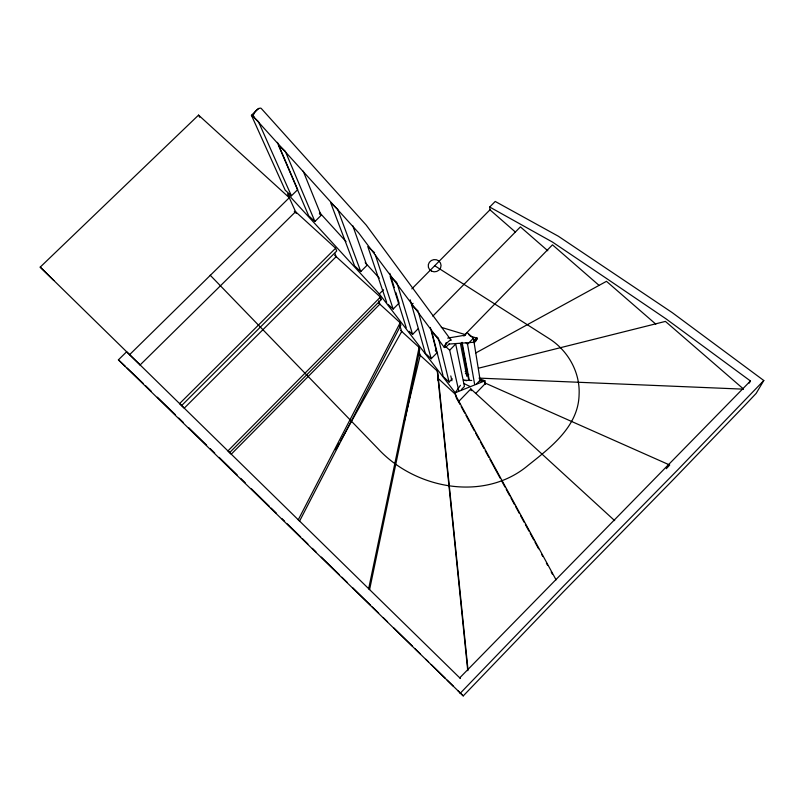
<?xml version="1.0" encoding="UTF-8"?>
<svg xmlns="http://www.w3.org/2000/svg" width="804" height="804" viewBox="0 0 804 804"><rect width="100%" height="100%" fill="white"/><g stroke="black" fill="none" stroke-linecap="round" stroke-linejoin="round"><path stroke-width="1.21" d="M419.105 347.388L368.664 588.699L369.599 589.603L419.738 349.509L419.105 347.388L400.553 330.374M404.121 422.17L420.19 355.318L418.924 351.067M253.441 116.56L358.574 232.768L444.26 347.348L446.23 342.866M474.29 342.866L477.355 338.273L470.199 336.102M444.572 346.222L446.431 342.645M400.171 322.766L298.274 519.786L299.59 521.072L400.905 325.057L400.171 322.766L378.674 303.088M335.68 449.697L339.358 443.135M340.574 440.944L401.729 331.459L399.859 325.71M749.238 383.116L750.444 380.975L666.134 318.927L606.849 278.697L552.529 242.094L489.706 207.03L495.224 201.452L558.288 236.195L672.164 312.575L763.8 380.513L756.142 393.407L744.524 405.698L672.948 479.968L562.911 592.287L463.245 695.902L118.409 359.85L126.64 351.77L140.378 365.207M460.411 385.307L455.235 392.774L456.642 398.774M445.738 344.444L447.426 342.494A5.005 1.116 -47.7 0 1 451.175 340.273L366.242 225.12L261.521 108.751A5.708 2.342 -48.5 0 0 255.441 111.414A5.708 2.342 -48.5 0 0 254.496 117.193M449.134 343.821L448.009 345.107A5.005 1.116 -47.7 0 1 444.26 347.348M666.295 468.702L669.712 465.024L484.45 382.764L485.314 383.548L475.797 393.397M763.8 380.513L677.832 469.777L563.785 585.845L460.089 693.42M461.335 389.618L464.431 386.433L455.707 344.042L449.677 350.232L458.752 390.824M458.38 401.799L470.842 388.915L614.668 520.64M476.38 384.061L480.139 380.171L473.405 338.223L467.245 332.655L463.898 336.082M443.305 376.744L449.094 382.051L452.26 378.795M459.727 677.852L750.444 380.975M464.933 334.625L552.469 244.828L599.141 285.45M474.651 384.402L467.546 344.243L473.405 338.223M410.201 299.812L425.336 353.328L431.215 358.725L436.884 352.916L430.341 327.469M409.176 331.288L412.583 334.414L418.392 328.514M432.803 316.123L520.419 226.879L547.805 250.768M411.849 288.867L489.968 209.814L515.394 232.044M387.95 304.314L393.166 309.078L399.106 303.068L395.769 292.365M413.095 303.319L411.507 304.927L418.07 310.897M485.435 384.382L484.912 380.825L455.235 392.774L379.317 293.952L383.498 289.752M334.675 255.29L380.413 297.088L227.934 450.913L231.271 454.17L379.84 304.163L378.684 300.887M229.653 452.602L381.277 299.57L380.413 297.088M360.775 271.571L337.64 209.151L330.725 202.909L354.624 265.963L360.775 271.571L366.855 265.481L352.795 225.723M140.117 364.956L295.581 211.723L335.6 248.225L179.593 403.608L184.257 408.151L336.172 256.657L334.836 253.391M181.614 405.578L336.725 251.009L335.6 248.225M314.917 221.492L285.33 151.323L278.365 145.052L308.726 215.854L314.917 221.492L321.138 215.341L303.229 171.162M129.605 354.664L289.289 197.714L198.548 115.113L40.2 267.129L460.431 678.536M258.587 108.379L251.431 115.294L285.189 190.166L291.41 195.824L297.701 189.633L277.44 142.338M475.847 352.916L606.477 281.32L655.803 324.143M473.697 340.916L477.013 339.348M465.174 371.548L467.596 370.945M478.521 368.202L665.421 321.409L743.248 388.804M447.687 338.122L465.154 335.167M473.697 341.298L475.898 341.027L473.616 340.363M473.687 342.273L449.205 344.042M479.536 380.805L484.108 380.523M471.767 380.473L463.405 380.242L466.883 380.694M480.129 380.694L484.912 380.825L479.767 378.875M478.983 378.111L743.409 389.156M441.326 327.349L465.436 334.655M465.415 373.448L468.802 374.734M463.767 383.438L470.41 386.664M434.632 265.682L548.931 338.494C567.845 350.303 580.257 372.192 579.091 394.663C578.438 426.432 550.7 447.396 528.218 465.275C484.35 502.349 415.115 488.983 377.981 448.662L210.206 275.219M251.431 115.294L258.416 121.575L291.41 195.824M374.594 252.707L367.78 246.526L386.684 302.334M465.787 342.655L467.546 344.243M396.844 282.485L390.151 276.415L406.231 327.751M319.369 213.733L321.138 215.341M446.069 346.956L449.677 350.232M294.294 211.281L296.143 212.959M379.438 297.892L381.277 299.57M419.035 354.252L437.286 371.016L437.808 372.976L468.008 669.893M437.688 378.021L454.752 393.719L556.066 579.845M118.409 359.85L125.424 366.443M127.183 368.091L143.092 383.277M145.775 385.89L151.132 391.106M157.383 397.196L175.252 414.593M178.82 418.07L183.292 422.422M188.669 427.658L206.628 445.145M210.226 448.642L214.708 453.014M219.201 457.386L229.974 467.878M230.869 468.752L237.14 474.873M240.718 478.37L245.2 482.742M251.471 488.862L269.38 506.349M271.169 508.098L276.536 513.344M281.913 518.59L284.596 521.213M287.279 523.846L300.716 536.961M302.515 538.71L307.892 543.966M312.374 548.348L315.962 551.856M321.339 557.102L339.278 574.619M341.961 577.252L347.348 582.508M352.725 587.754L370.634 605.261M40.2 267.129L53.858 280.485M372.413 607L378.644 613.1M383.096 617.462L387.548 621.814M393.789 627.914L412.482 646.225M415.155 648.838L420.502 654.064M425.849 659.29L428.512 661.903M431.185 664.526L445.436 678.465M447.215 680.214L453.446 686.314M457.898 690.666L463.245 695.902M379.317 293.952L287.51 193.764L296.254 213.211M319.891 212.939L346.032 241.612M365.187 262.627L379.337 278.154M435.306 350.373L437.577 353.368M456.381 397.729L459.978 404.342M461.174 406.553L464.782 413.166M465.978 415.366L469.576 421.989M470.782 424.19L474.38 430.803M475.576 433.014L479.184 439.627M480.38 441.828L483.978 448.451M485.184 450.652L488.782 457.265M489.978 459.476L500.178 478.219M501.384 480.42L504.982 487.043M506.178 489.244L509.786 495.857M510.982 498.068L514.58 504.681M515.786 506.882L519.384 513.505M520.58 515.706L524.188 522.319M525.384 524.53L528.982 531.142M530.188 533.343L533.786 539.966M534.982 542.167L538.59 548.78M541.584 554.298L542.78 556.499M546.388 563.112L547.584 565.323M551.182 571.935L552.388 574.146M198.548 115.113L199.693 117.253M375.367 255.049L393.166 309.078M389.829 273.34L394.282 287.611M397.206 283.661L412.583 334.414M418.402 312.093L431.215 358.725M443.004 375.538L431.899 332.163L438.351 338.042L449.094 382.051M450.783 375.93L451.928 380.764M460.411 343.378L466.782 376.262M462.089 342.353L469.325 380.543M470.842 388.915L471.174 390.704M461.717 343.288L468.772 380.292M437.286 371.016L467.747 670.687M489.706 207.03L490.028 210.507M437.929 378.252L438.09 380.754M473.898 340.383A4.744 0.995 -47.8 0 1 477.355 338.273M468.591 334.615A4.744 0.502 57.9 0 1 469.687 335.429M431.537 271.129A6.442 6.12 -12.5 0 0 441.064 265.431A6.442 6.12 -12.5 0 0 431.306 260.516A6.442 6.12 -12.5 0 0 431.537 271.129"/></g></svg>
